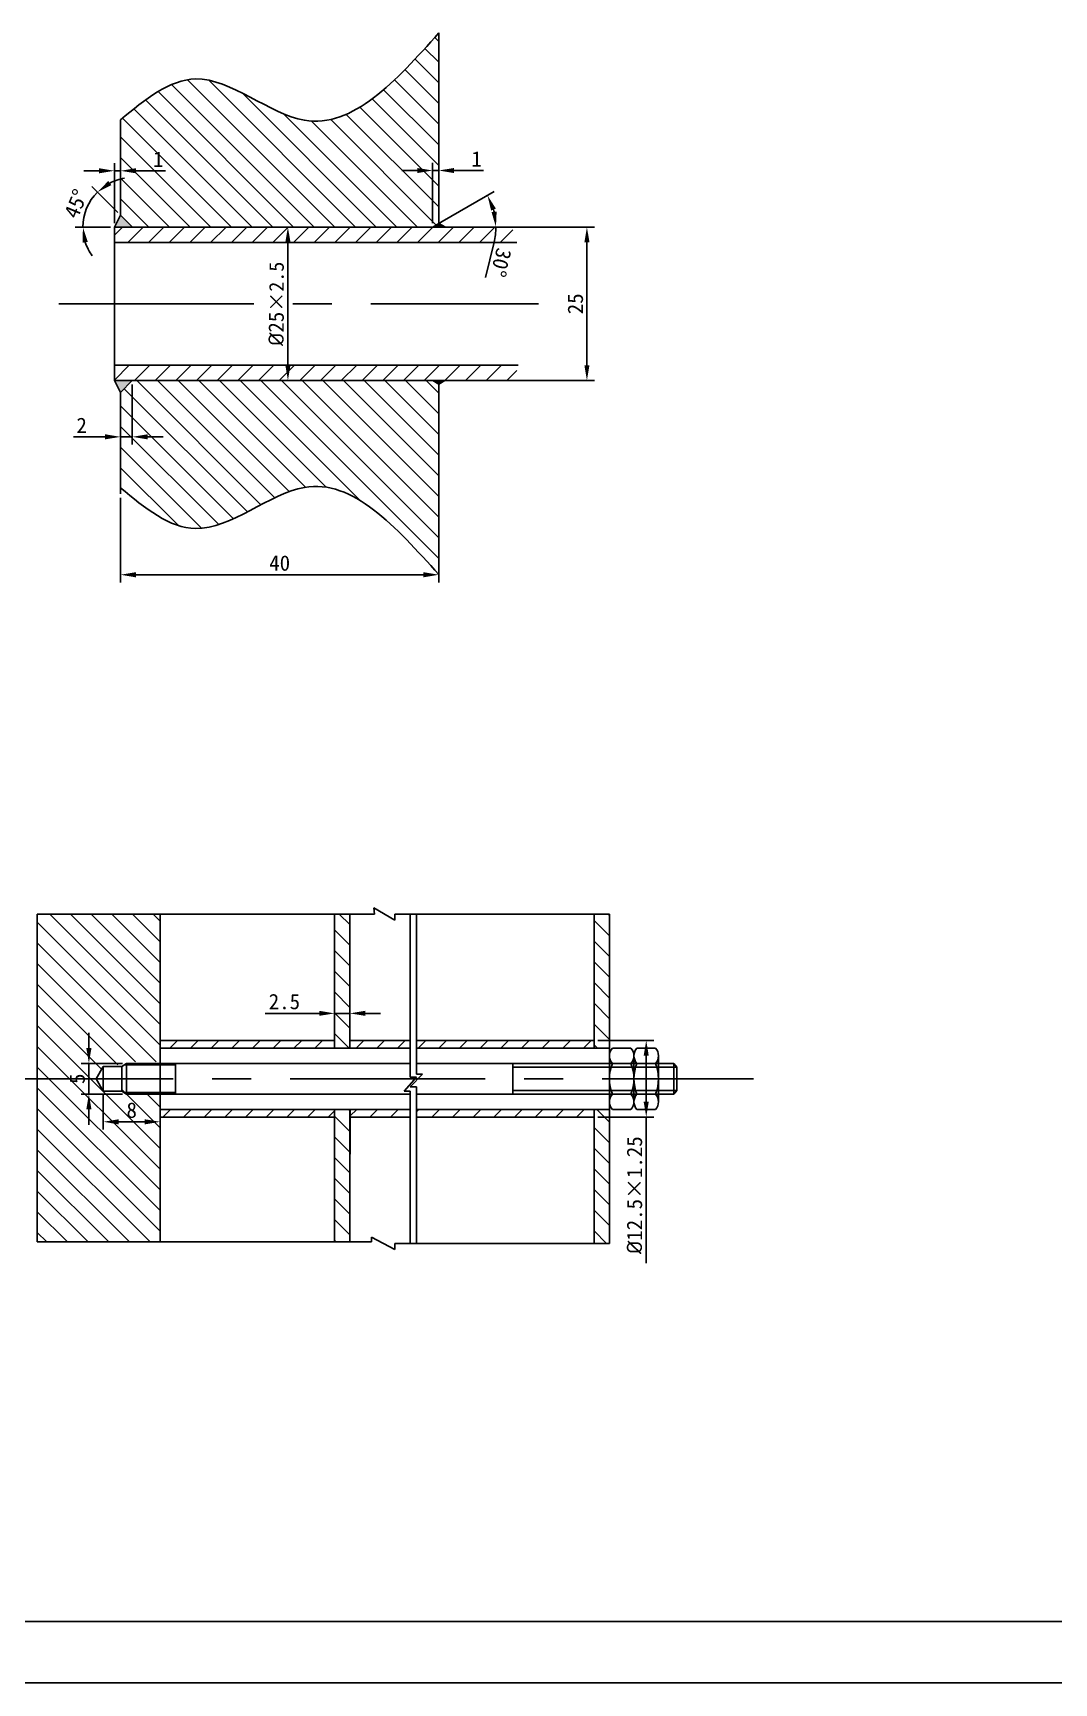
# Model space of a CAD drawing. Header units: millimetres. Extents: x -1950 to -231, y 2736 to 6518.
# Drawn here: x -590.9 to -424.6, y 2736 to 3004.8 of the extents above; entities that cross this region are included whole.
import ezdxf

# ---------------------------------------------------------------- set-up
doc = ezdxf.new("R2010")
doc.units = ezdxf.units.MM
doc.linetypes.add('CENTER', pattern=[50.8, 31.75, -6.35, 6.35, -6.35])
doc.layers.add('点画线', color=7, linetype='CENTER', lineweight=25)
doc.layers.add('细实线', color=7, linetype='Continuous', lineweight=25)
doc.styles.get("Standard").update_dxf_attribs({"font": ''})
doc.styles.get('Standard').set_extended_font_data('SimSun')
doc.dimstyles.new('ISO-25', dxfattribs={"dimtxt": 2.5, "dimasz": 2.5, "dimexe": 1.25, "dimexo": 0.625, "dimtad": 1, "dimtxsty": 'Standard', "dimcen": 2.5, "dimadec": 0, "dimazin": 0, "dimtfac": 1, "dimtmove": 0, "dimatfit": 3, "dimfxl": 0, "dimarcsym": 0})
pattern_1 = [(135, (10.1308, 0), (-1.683798, -1.683798), [])]

# ---------------------------------------------------------------- blocks, each defined once
blk = doc.blocks.new('*D51')
at = {"layer": 'Defpoints', "color": 0, "transparency": 16777216}
for p in [(-549.98, 2973.15), (-549.98, 2948.15), (-500.66, 2948.15)]:
    blk.add_point(p, dxfattribs=at)
at = {"layer": '细实线', "color": 0, "lineweight": -2, "transparency": 16777216}
for p, q in [((-549.35, 2973.15), (-499.41, 2973.15)), ((-500.66, 2970.65), (-500.66, 2950.65)), ((-549.35, 2948.15), (-499.41, 2948.15))]:
    blk.add_line(p, q, dxfattribs=at)
at = {"layer": '细实线', "color": 0, "transparency": 16777216}
for points in [[(-501.07, 2970.65), (-500.24, 2970.65), (-500.66, 2973.15)], [(-501.07, 2950.65), (-500.24, 2950.65), (-500.66, 2948.15)]]:
    blk.add_solid(points, dxfattribs=at)
at = {"layer": '细实线', "color": 0, "transparency": 16777216, "insert": (-502.53, 2960.65), "char_height": 2.5, "attachment_point": 5, "rotation": 90}
blk.add_mtext('25', dxfattribs=at)
blk = doc.blocks.new('*D52')
at = {"layer": 'Defpoints', "color": 0, "transparency": 16777216}
for p in [(-549.35, 2973.15), (-549.35, 2948.15), (-549.35, 2948.15)]:
    blk.add_point(p, dxfattribs=at)
at = {"layer": '细实线', "color": 0, "lineweight": -2, "transparency": 16777216}
for p, q in [((-549.98, 2973.15), (-550.6, 2973.15)), ((-549.35, 2970.65), (-549.35, 2950.65)), ((-549.98, 2948.15), (-550.6, 2948.15))]:
    blk.add_line(p, q, dxfattribs=at)
at = {"layer": '细实线', "color": 0, "transparency": 16777216}
for points in [[(-549.77, 2970.65), (-548.93, 2970.65), (-549.35, 2973.15)], [(-549.77, 2950.65), (-548.93, 2950.65), (-549.35, 2948.15)]]:
    blk.add_solid(points, dxfattribs=at)
at = {"layer": '细实线', "color": 0, "transparency": 16777216, "insert": (-551.25, 2960.65), "char_height": 2.5, "attachment_point": 5, "rotation": 90}
blk.add_mtext('{\\fISOCPEUR|b0|i0|c0|p34;%%C\\f@FangSong|b0|i0|c134|p49;25\\H0.95833x;×\\f@FangSong|b0|i0|c0|p49;2.5}', dxfattribs=at)
blk = doc.blocks.new('*D56')
at = {"layer": 'Defpoints', "color": 0, "transparency": 16777216}
for p in [(-516.1, 2976.67), (-577.61, 2973.15), (-549.98, 2973.15), (-525.78, 2973.15), (-524.78, 2973.73)]:
    blk.add_point(p, dxfattribs=at)
at = {"layer": '细实线', "color": 0, "lineweight": -2, "transparency": 16777216}
for p, q in [((-524.24, 2974.04), (-515.77, 2978.93)), ((-549.35, 2973.15), (-514.22, 2973.15)), ((-515.78, 2970.67), (-517.2, 2964.95))]:
    blk.add_line(p, q, dxfattribs=at)
for start, end in [(13.9355, 16.0645), (346.0645, 0)]:
    blk.add_arc((-525.78, 2973.15), 10.3, start, end, dxfattribs=at)
at = {"layer": '细实线', "color": 0, "transparency": 16777216}
for points in [[(-516.26, 2975.84), (-515.49, 2976.16), (-516.85, 2978.3)], [(-515.36, 2975.68), (-516.19, 2975.58), (-515.47, 2973.15)]]:
    blk.add_solid(points, dxfattribs=at)
at = {"layer": '细实线', "color": 0, "transparency": 16777216, "insert": (-514.67, 2967.36), "char_height": 2.5, "attachment_point": 5, "rotation": 256.0645}
blk.add_mtext('30°', dxfattribs=at)
blk = doc.blocks.new('*D65')
at = {"layer": 'Defpoints', "color": 0, "transparency": 16777216}
for p in [(-576.61, 2929.69), (-524.78, 2929.69), (-524.78, 2916.52)]:
    blk.add_point(p, dxfattribs=at)
at = {"layer": '细实线', "color": 0, "lineweight": -2, "transparency": 16777216}
for p, q in [((-576.61, 2929.06), (-576.61, 2915.27)), ((-524.78, 2929.06), (-524.78, 2915.27)), ((-574.11, 2916.52), (-527.28, 2916.52))]:
    blk.add_line(p, q, dxfattribs=at)
at = {"layer": '细实线', "color": 0, "transparency": 16777216}
for points in [[(-574.11, 2916.94), (-574.11, 2916.1), (-576.61, 2916.52)], [(-527.28, 2916.94), (-527.28, 2916.1), (-524.78, 2916.52)]]:
    blk.add_solid(points, dxfattribs=at)
at = {"layer": '细实线', "color": 0, "transparency": 16777216, "insert": (-550.69, 2918.41), "char_height": 2.5, "attachment_point": 5}
blk.add_mtext('{\\fFangSong|b0|i0|c134|p49;40}', dxfattribs=at)
blk = doc.blocks.new('*D74')
at = {"layer": 'Defpoints', "color": 0, "transparency": 16777216}
for p in [(-524.78, 2982.36), (-525.78, 2973.15), (-524.78, 2973.73)]:
    blk.add_point(p, dxfattribs=at)
at = {"layer": '细实线', "color": 0, "lineweight": -2, "transparency": 16777216}
for p, q in [((-525.78, 2973.77), (-525.78, 2983.61)), ((-524.78, 2974.35), (-524.78, 2983.61)), ((-528.28, 2982.36), (-530.78, 2982.36)), ((-525.78, 2982.36), (-524.78, 2982.36)), ((-522.28, 2982.36), (-517.48, 2982.36))]:
    blk.add_line(p, q, dxfattribs=at)
at = {"layer": '细实线', "color": 0, "transparency": 16777216}
for points in [[(-528.28, 2982.77), (-528.28, 2981.94), (-525.78, 2982.36)], [(-522.28, 2982.77), (-522.28, 2981.94), (-524.78, 2982.36)]]:
    blk.add_solid(points, dxfattribs=at)
at = {"layer": '细实线', "color": 0, "transparency": 16777216, "insert": (-518.63, 2984.23), "char_height": 2.5, "attachment_point": 5}
blk.add_mtext('{\\fFangSong|b0|i0|c134|p49;1}', dxfattribs=at)
blk = doc.blocks.new('*D77')
at = {"layer": 'Defpoints', "color": 0, "transparency": 16777216}
for p in [(-576.61, 2982.31), (-576.61, 2975.07), (-577.61, 2973.15)]:
    blk.add_point(p, dxfattribs=at)
at = {"layer": '细实线', "color": 0, "lineweight": -2, "transparency": 16777216}
for p, q in [((-577.61, 2973.77), (-577.61, 2983.56)), ((-576.61, 2975.69), (-576.61, 2983.56)), ((-580.11, 2982.31), (-582.61, 2982.31)), ((-577.61, 2982.31), (-576.61, 2982.31)), ((-574.11, 2982.31), (-569.31, 2982.31))]:
    blk.add_line(p, q, dxfattribs=at)
at = {"layer": '细实线', "color": 0, "transparency": 16777216}
for points in [[(-580.11, 2982.73), (-580.11, 2981.9), (-577.61, 2982.31)], [(-574.11, 2982.73), (-574.11, 2981.9), (-576.61, 2982.31)]]:
    blk.add_solid(points, dxfattribs=at)
at = {"layer": '细实线', "color": 0, "transparency": 16777216, "insert": (-570.46, 2984.19), "char_height": 2.5, "attachment_point": 5}
blk.add_mtext('{\\fFangSong|b0|i0|c134|p49;1}', dxfattribs=at)
blk = doc.blocks.new('*D78')
at = {"layer": 'Defpoints', "color": 0, "transparency": 16777216}
for p in [(-574.69, 2948.15), (-576.61, 2945.6), (-576.61, 2938.98)]:
    blk.add_point(p, dxfattribs=at)
at = {"layer": '细实线', "color": 0, "lineweight": -2, "transparency": 16777216}
for p, q in [((-574.69, 2947.52), (-574.69, 2937.73)), ((-576.61, 2944.98), (-576.61, 2937.73)), ((-579.11, 2938.98), (-584.27, 2938.98)), ((-574.69, 2938.98), (-576.61, 2938.98)), ((-572.19, 2938.98), (-569.69, 2938.98))]:
    blk.add_line(p, q, dxfattribs=at)
at = {"layer": '细实线', "color": 0, "transparency": 16777216}
for points in [[(-579.11, 2939.4), (-579.11, 2938.57), (-576.61, 2938.98)], [(-572.19, 2939.4), (-572.19, 2938.57), (-574.69, 2938.98)]]:
    blk.add_solid(points, dxfattribs=at)
at = {"layer": '细实线', "color": 0, "transparency": 16777216, "insert": (-582.94, 2940.86), "char_height": 2.5, "attachment_point": 5}
blk.add_mtext('{\\fFangSong|b0|i0|c134|p49;2}', dxfattribs=at)
blk = doc.blocks.new('*D79')
at = {"layer": 'Defpoints', "color": 0, "transparency": 16777216}
for p in [(-581.66, 2977.17), (-576.61, 2975.07), (-577.61, 2973.15), (-574.61, 2973.15), (-574.61, 2973.07)]:
    blk.add_point(p, dxfattribs=at)
at = {"layer": '细实线', "color": 0, "lineweight": -2, "transparency": 16777216}
for p, q in [((-577.05, 2975.51), (-581.26, 2979.73)), ((-578.23, 2973.15), (-583.99, 2973.15))]:
    blk.add_line(p, q, dxfattribs=at)
for start, end in [(99.2728, 117.1364), (135, 180), (197.8636, 215.7272)]:
    blk.add_arc((-574.69, 2973.15), 8.05, start, end, dxfattribs=at)
at = {"layer": '细实线', "color": 0, "transparency": 16777216}
for points in [[(-578.11, 2979.98), (-578.6, 2980.65), (-580.38, 2978.84)], [(-582.76, 2970.61), (-581.94, 2970.74), (-582.74, 2973.15)]]:
    blk.add_solid(points, dxfattribs=at)
at = {"layer": '细实线', "color": 0, "transparency": 16777216, "insert": (-583.86, 2976.95), "char_height": 2.5, "attachment_point": 5, "rotation": 67.5}
blk.add_mtext('45°', dxfattribs=at)
blk = doc.blocks.new('*D80')
at = {"layer": 'Defpoints', "color": 0, "transparency": 16777216}
for p in [(-499.5, 2840.69), (-499.5, 2828.19), (-491, 2828.19)]:
    blk.add_point(p, dxfattribs=at)
at = {"layer": '细实线', "color": 0, "lineweight": -2, "transparency": 16777216}
for p, q in [((-498.88, 2840.69), (-489.75, 2840.69)), ((-491, 2838.19), (-491, 2830.69)), ((-498.88, 2828.19), (-489.75, 2828.19)), ((-491, 2828.19), (-491, 2804.4))]:
    blk.add_line(p, q, dxfattribs=at)
at = {"layer": '细实线', "color": 0, "transparency": 16777216}
for points in [[(-491.42, 2838.19), (-490.59, 2838.19), (-491, 2840.69)], [(-491.42, 2830.69), (-490.59, 2830.69), (-491, 2828.19)]]:
    blk.add_solid(points, dxfattribs=at)
at = {"layer": '细实线', "color": 0, "transparency": 16777216, "insert": (-491.63, 2825.07), "char_height": 2.5, "attachment_point": 9, "rotation": 90}
blk.add_mtext('{\\fISOCPEUR|b0|i0|c0|p34;%%C\\f@FangSong|b0|i0|c134|p49;12.5×1.25}', dxfattribs=at)
blk = doc.blocks.new('*D82')
at = {"layer": 'Defpoints', "color": 0, "transparency": 16777216}
for p in [(-575.66, 2836.94), (-581.76, 2831.94), (-575.66, 2831.94)]:
    blk.add_point(p, dxfattribs=at)
at = {"layer": '细实线', "color": 0, "lineweight": -2, "transparency": 16777216}
for p, q in [((-581.76, 2839.44), (-581.76, 2841.94)), ((-576.29, 2836.94), (-583.01, 2836.94)), ((-581.76, 2836.94), (-581.76, 2831.94)), ((-576.29, 2831.94), (-583.01, 2831.94)), ((-581.76, 2829.44), (-581.76, 2826.94))]:
    blk.add_line(p, q, dxfattribs=at)
at = {"layer": '细实线', "color": 0, "transparency": 16777216}
for points in [[(-582.18, 2839.44), (-581.34, 2839.44), (-581.76, 2836.94)], [(-582.18, 2829.44), (-581.34, 2829.44), (-581.76, 2831.94)]]:
    blk.add_solid(points, dxfattribs=at)
at = {"layer": '细实线', "color": 0, "transparency": 16777216, "insert": (-583.65, 2834.44), "char_height": 2.5, "attachment_point": 5, "rotation": 90}
blk.add_mtext('{\\fFangSong|b0|i0|c134|p49;5}', dxfattribs=at)
blk = doc.blocks.new('*D83')
at = {"layer": 'Defpoints', "color": 0, "transparency": 16777216}
for p in [(-579.41, 2832.44), (-570.16, 2831.94), (-579.41, 2827.43)]:
    blk.add_point(p, dxfattribs=at)
at = {"layer": '细实线', "color": 0, "lineweight": -2, "transparency": 16777216}
for p, q in [((-579.41, 2831.81), (-579.41, 2826.18)), ((-570.16, 2831.31), (-570.16, 2826.18)), ((-572.66, 2827.43), (-576.91, 2827.43))]:
    blk.add_line(p, q, dxfattribs=at)
at = {"layer": '细实线', "color": 0, "transparency": 16777216}
for points in [[(-576.91, 2827.84), (-576.91, 2827.01), (-579.41, 2827.43)], [(-572.66, 2827.84), (-572.66, 2827.01), (-570.16, 2827.43)]]:
    blk.add_solid(points, dxfattribs=at)
at = {"layer": '细实线', "color": 0, "transparency": 16777216, "insert": (-574.79, 2829.31), "char_height": 2.5, "attachment_point": 5}
blk.add_mtext('{\\fFangSong|b0|i0|c134|p49;8}', dxfattribs=at)
blk = doc.blocks.new('*D84')
at = {"layer": 'Defpoints', "color": 0, "transparency": 16777216}
for p in [(-541.76, 2845.09), (-541.76, 2840.69), (-539.26, 2840.69)]:
    blk.add_point(p, dxfattribs=at)
at = {"layer": '细实线', "color": 0, "lineweight": -2, "transparency": 16777216}
for p, q in [((-541.76, 2841.32), (-541.76, 2846.34)), ((-539.26, 2841.32), (-539.26, 2846.34)), ((-544.26, 2845.09), (-553.08, 2845.09)), ((-539.26, 2845.09), (-541.76, 2845.09)), ((-536.76, 2845.09), (-534.26, 2845.09))]:
    blk.add_line(p, q, dxfattribs=at)
at = {"layer": '细实线', "color": 0, "transparency": 16777216}
for points in [[(-544.26, 2845.51), (-544.26, 2844.68), (-541.76, 2845.09)], [(-536.76, 2845.51), (-536.76, 2844.68), (-539.26, 2845.09)]]:
    blk.add_solid(points, dxfattribs=at)
at = {"layer": '细实线', "color": 0, "transparency": 16777216, "insert": (-549.92, 2846.99), "char_height": 2.5, "attachment_point": 5}
blk.add_mtext('{\\fFangSong|b0|i0|c134|p49;2.5}', dxfattribs=at)

msp = doc.modelspace()

# ---------------------------------------------------------------- hatches: boundary and pattern name
at = {"layer": '细实线'}
h = msp.add_hatch(dxfattribs=at)
h.set_pattern_fill('ANSI31', color=256, scale=0.75, angle=90)
h.set_pattern_definition(pattern_1)
edge = h.paths.add_edge_path()
edge.add_spline(control_points=[(-524.778, 3004.752), (-531.775, 2996.958), (-543.849, 2983.512), (-563.171, 3001.647), (-572.608, 2993.909), (-576.606, 2990.631)], knot_values=[0, 0, 0, 0, 26.1020186, 45.0359298, 58.9494173, 58.9494173, 58.9494173, 58.9494173], degree=3, periodic=0)
edge.add_line((-576.606, 2990.631), (-576.606, 2975.069))
edge.add_line((-576.606, 2975.069), (-574.686, 2973.149))
edge.add_line((-574.686, 2973.149), (-574.606, 2973.149))
edge.add_line((-574.606, 2973.149), (-549.975, 2973.149))
edge.add_line((-549.975, 2973.149), (-525.778, 2973.149))
edge.add_line((-525.778, 2973.149), (-524.778, 2973.726))
edge.add_line((-524.778, 2973.726), (-524.778, 2990.631))
edge.add_line((-524.778, 2990.631), (-524.778, 3004.752))
h = msp.add_hatch(color=256, dxfattribs=at)
h.dxf.hatch_style = 1
h.paths.add_polyline_path([(-577.606, 2973.149), (-574.686, 2973.149), (-576.606, 2975.069)])
h.paths.add_polyline_path([(-577.606, 2948.149), (-576.606, 2946.229), (-574.686, 2948.149)])
h = msp.add_hatch(dxfattribs=at)
h.set_pattern_fill('ANSI31', color=256, scale=0.75)
h.set_pattern_definition([(45, (10.1308, 0), (-1.683798, 1.683798), [])])
h.paths.add_polyline_path([(-512.859, 2973.149), (-549.975, 2973.149), (-577.606, 2973.149), (-577.606, 2970.649), (-512.092, 2970.649, 0.0163499)])
h.paths.add_polyline_path([(-511.839, 2950.649), (-577.606, 2950.649), (-577.606, 2948.149), (-549.975, 2948.149), (-512.538, 2948.149, 0.0162281)])
h = msp.add_hatch(color=256, dxfattribs=at)
h.dxf.hatch_style = 1
h.paths.add_polyline_path([(-524.778, 2973.726), (-525.778, 2973.149), (-524.778, 2973.149), (-523.751, 2973.149)])
h = msp.add_hatch(dxfattribs=at)
h.set_pattern_fill('ANSI31', color=256, scale=0.75, angle=90)
h.set_pattern_definition(pattern_1)
edge = h.paths.add_edge_path()
edge.add_line((-524.778, 2946.478), (-524.778, 2947.572))
edge.add_line((-524.778, 2947.572), (-525.778, 2948.149))
edge.add_line((-525.778, 2948.149), (-549.975, 2948.149))
edge.add_line((-549.975, 2948.149), (-574.686, 2948.149))
edge.add_line((-574.686, 2948.149), (-576.606, 2946.229))
edge.add_line((-576.606, 2946.229), (-576.606, 2930.667))
edge.add_spline(control_points=[(-576.606, 2930.667), (-572.608, 2927.39), (-563.171, 2919.652), (-543.849, 2937.786), (-531.775, 2924.34), (-524.778, 2916.546)], knot_values=[0, 0, 0, 0, 13.9134875, 32.8473987, 58.9494173, 58.9494173, 58.9494173, 58.9494173], degree=3, periodic=0)
edge.add_line((-524.778, 2916.546), (-524.778, 2946.478))
h = msp.add_hatch(color=256, dxfattribs=at)
h.dxf.hatch_style = 1
h.paths.add_polyline_path([(-523.778, 2948.149), (-525.778, 2948.149), (-524.778, 2947.572)])
h = msp.add_hatch(dxfattribs=at)
h.set_pattern_fill('ANSI31', color=256, scale=0.75, angle=90)
h.paths.add_polyline_path([(-570.161, 2854.362), (-570.161, 2861.262), (-590.161, 2861.262), (-590.161, 2834.922), (-580.427, 2834.922), (-579.411, 2836.682), (-576.411, 2836.682), (-575.661, 2837.182), (-570.161, 2837.182)])
h.paths.add_polyline_path([(-570.161, 2832.182), (-575.661, 2832.182), (-576.411, 2832.682), (-579.411, 2832.682), (-580.705, 2834.922), (-590.161, 2834.922), (-590.161, 2807.862), (-570.161, 2807.862)])
h.paths.add_polyline_path([(-539.263, 2861.262), (-541.763, 2861.262), (-541.763, 2839.442), (-539.263, 2839.442)])
h.paths.add_polyline_path([(-497.005, 2861.262), (-499.505, 2861.262), (-499.505, 2839.442), (-497.005, 2839.442), (-497.005, 2854.122)])
h.paths.add_polyline_path([(-539.263, 2829.442), (-541.763, 2829.442), (-541.763, 2807.862), (-539.263, 2807.862)])
h.paths.add_polyline_path([(-497.005, 2829.442), (-499.505, 2829.442), (-499.505, 2807.622), (-497.005, 2807.622)])
h = msp.add_hatch(dxfattribs=at)
h.set_pattern_fill('ANSI31', color=256, scale=0.75)
h.paths.add_polyline_path([(-541.763, 2840.692), (-548.958, 2840.692), (-570.161, 2840.692), (-570.161, 2839.442), (-548.958, 2839.442), (-541.763, 2839.442)])
h.paths.add_polyline_path([(-541.763, 2829.442), (-548.958, 2829.442), (-570.161, 2829.442), (-570.161, 2828.192), (-548.958, 2828.192), (-541.763, 2828.192)])
h.paths.add_polyline_path([(-529.427, 2840.692), (-539.263, 2840.692), (-539.263, 2839.442), (-529.427, 2839.442)])
h.paths.add_polyline_path([(-529.427, 2829.442), (-539.193, 2829.442), (-539.199, 2828.192), (-529.427, 2828.192)])
h.paths.add_polyline_path([(-499.505, 2840.692), (-528.427, 2840.692), (-528.427, 2839.442), (-499.505, 2839.442)])
h.paths.add_polyline_path([(-499.505, 2829.442), (-528.427, 2829.442), (-528.427, 2828.192), (-499.505, 2828.192)])

# ---------------------------------------------------------------- linework, layer by layer
at = {"layer": '点画线'}
for p, q in [((-586.638, 2960.649), (-508.543, 2960.649)), ((-599.771, 2834.436), (-473.516, 2834.436))]:
    msp.add_line(p, q, dxfattribs=at)
at = {"layer": '细实线'}
for p, q in [((-524.778, 2990.631), (-524.778, 3004.752)), ((-576.606, 2975.069), (-576.606, 2990.631)), ((-524.778, 2990.631), (-524.778, 2973.726)), ((-576.606, 2975.069), (-577.606, 2973.149)), ((-574.606, 2973.069), (-576.606, 2975.069)), ((-549.975, 2973.149), (-577.606, 2973.149)), ((-577.606, 2973.149), (-577.606, 2948.149)), ((-577.606, 2973.149), (-576.606, 2973.149)), ((-577.606, 2973.149), (-574.606, 2973.149)), ((-549.975, 2973.149), (-512.859, 2973.149)), ((-525.778, 2973.149), (-524.778, 2973.726)), ((-524.778, 2973.149), (-525.778, 2973.149)), ((-524.237, 2974.039), (-524.778, 2973.726)), ((-524.778, 2973.726), (-523.778, 2973.164)), ((-512.092, 2970.649), (-577.606, 2970.649)), ((-577.606, 2970.649), (-577.606, 2950.649)), ((-549.975, 2970.649), (-512.092, 2970.649)), ((-577.606, 2950.649), (-511.839, 2950.649)), ((-577.606, 2948.149), (-549.975, 2948.149)), ((-576.606, 2946.229), (-577.606, 2948.149)), ((-574.686, 2948.149), (-576.606, 2946.229)), ((-549.975, 2948.149), (-512.538, 2948.149)), ((-525.778, 2948.149), (-524.778, 2947.572)), ((-525.778, 2948.149), (-524.778, 2947.572)), ((-524.778, 2947.572), (-523.778, 2948.149)), ((-524.778, 2947.572), (-523.778, 2948.149)), ((-576.606, 2946.229), (-576.606, 2929.69)), ((-524.778, 2929.69), (-524.778, 2947.572)), ((-524.778, 2929.065), (-524.778, 2929.69)), ((-524.778, 2929.065), (-524.778, 2926.767)), ((-535.238, 2861.262), (-535.362, 2862.262)), ((-535.362, 2862.262), (-531.937, 2860.262)), ((-570.161, 2861.262), (-590.161, 2861.262)), ((-590.161, 2861.262), (-590.161, 2807.862)), ((-567.661, 2861.262), (-587.661, 2861.262)), ((-570.161, 2861.262), (-570.161, 2815.002)), ((-567.661, 2861.262), (-535.238, 2861.262)), ((-549.958, 2861.262), (-554.958, 2861.262)), ((-549.958, 2861.262), (-552.958, 2861.262)), ((-541.763, 2861.262), (-541.763, 2839.442)), ((-539.263, 2861.262), (-539.263, 2839.442)), ((-531.937, 2860.262), (-531.937, 2861.262)), ((-528.221, 2861.262), (-531.937, 2861.262)), ((-529.427, 2861.262), (-529.427, 2834.682)), ((-528.427, 2861.262), (-528.427, 2835.21)), ((-528.221, 2861.262), (-497.005, 2861.262)), ((-499.505, 2861.262), (-499.505, 2839.442)), ((-497.005, 2861.262), (-497.005, 2814.762)), ((-590.161, 2853.502), (-590.161, 2857.502)), ((-570.161, 2807.862), (-570.161, 2854.362)), ((-497.005, 2807.622), (-497.005, 2854.122)), ((-590.161, 2853.502), (-590.161, 2851.502)), ((-497.005, 2853.262), (-497.005, 2814.762)), ((-548.958, 2840.692), (-570.161, 2840.692)), ((-548.958, 2840.692), (-541.763, 2840.692)), ((-539.263, 2840.692), (-529.427, 2840.692)), ((-528.427, 2840.692), (-499.505, 2840.692)), ((-548.958, 2839.442), (-570.161, 2839.442)), ((-548.958, 2839.442), (-529.427, 2839.442)), ((-528.427, 2839.442), (-499.505, 2839.442)), ((-499.505, 2839.442), (-497.005, 2839.442)), ((-496.505, 2839.442), (-493.505, 2839.442)), ((-493.005, 2838.192), (-493.005, 2830.692)), ((-492.505, 2839.442), (-489.505, 2839.442)), ((-489.005, 2838.192), (-489.005, 2830.692)), ((-579.411, 2836.436), (-580.566, 2834.436)), ((-579.411, 2836.436), (-579.411, 2832.436)), ((-579.411, 2836.436), (-576.411, 2836.436)), ((-576.411, 2836.436), (-575.661, 2836.936)), ((-576.411, 2836.436), (-576.411, 2832.436)), ((-576.036, 2836.686), (-567.661, 2836.686)), ((-570.161, 2836.936), (-575.661, 2836.936)), ((-575.661, 2836.686), (-575.661, 2832.186)), ((-570.161, 2836.936), (-549.958, 2836.936)), ((-567.661, 2836.936), (-567.661, 2831.936)), ((-548.958, 2836.942), (-549.958, 2836.936)), ((-548.958, 2836.942), (-529.427, 2836.942)), ((-527.427, 2835.21), (-529.427, 2833.1)), ((-528.427, 2836.942), (-497.005, 2836.942)), ((-528.427, 2835.21), (-527.427, 2835.21)), ((-512.701, 2836.942), (-512.701, 2831.942)), ((-512.701, 2836.342), (-497.005, 2836.342)), ((-497.005, 2836.942), (-486.505, 2836.942)), ((-497.005, 2836.342), (-486.005, 2836.342)), ((-496.505, 2836.942), (-493.505, 2836.942)), ((-492.505, 2836.942), (-489.505, 2836.942)), ((-486.505, 2836.942), (-486.505, 2831.942)), ((-486.505, 2836.942), (-486.005, 2836.342)), ((-486.005, 2836.342), (-486.005, 2832.542)), ((-580.566, 2834.436), (-599.771, 2834.436)), ((-580.566, 2834.436), (-579.411, 2832.436)), ((-579.411, 2832.436), (-576.411, 2832.436)), ((-576.411, 2832.436), (-575.661, 2831.936)), ((-528.427, 2834.682), (-530.427, 2832.441)), ((-530.427, 2832.441), (-529.427, 2832.441)), ((-529.427, 2834.682), (-528.427, 2834.682)), ((-529.427, 2833.1), (-528.427, 2833.1)), ((-529.427, 2832.441), (-529.427, 2814.762)), ((-529.427, 2807.622), (-529.427, 2832.441)), ((-528.427, 2833.1), (-528.427, 2814.762)), ((-528.427, 2807.622), (-528.427, 2833.1)), ((-512.701, 2832.542), (-486.005, 2832.542)), ((-486.505, 2831.942), (-486.005, 2832.542)), ((-576.036, 2832.186), (-567.661, 2832.186)), ((-570.161, 2831.936), (-575.661, 2831.936)), ((-570.161, 2831.936), (-549.958, 2831.936)), ((-548.958, 2831.942), (-549.958, 2831.936)), ((-548.958, 2831.942), (-529.427, 2831.942)), ((-528.427, 2831.942), (-497.005, 2831.942)), ((-497.005, 2831.942), (-486.505, 2831.942)), ((-496.505, 2831.942), (-493.505, 2831.942)), ((-492.505, 2831.942), (-489.505, 2831.942)), ((-548.958, 2828.192), (-570.17, 2828.192)), ((-548.958, 2829.442), (-570.108, 2829.442)), ((-548.958, 2829.442), (-529.427, 2829.442)), ((-548.958, 2828.192), (-541.763, 2828.192)), ((-541.763, 2829.442), (-541.763, 2814.762)), ((-541.763, 2807.862), (-541.763, 2829.442)), ((-539.193, 2829.442), (-539.263, 2814.762)), ((-539.263, 2807.862), (-539.263, 2829.442)), ((-539.199, 2828.192), (-529.427, 2828.192)), ((-528.427, 2829.442), (-497.005, 2829.442)), ((-528.427, 2828.192), (-499.505, 2828.192)), ((-499.505, 2814.762), (-499.505, 2829.442)), ((-499.505, 2807.622), (-499.505, 2829.442)), ((-496.505, 2829.442), (-493.505, 2829.442)), ((-492.505, 2829.442), (-489.505, 2829.442)), ((-535.715, 2807.862), (-535.715, 2808.622)), ((-535.715, 2808.622), (-531.925, 2806.622)), ((-570.161, 2807.862), (-590.161, 2807.862)), ((-535.715, 2807.862), (-590.161, 2807.862)), ((-590.161, 2807.862), (-570.161, 2807.862)), ((-531.925, 2806.622), (-531.925, 2807.622)), ((-531.925, 2807.622), (-528.209, 2807.622)), ((-528.209, 2807.622), (-497.005, 2807.622)), ((-241, 2746.032), (-1047, 2746.032)), ((-231, 2736.032), (-1072, 2736.032))]:
    msp.add_line(p, q, dxfattribs=at)
for centre, radius, start, end in [((-495.192, 2838.192), 1.813, 136.39718, 223.60282), ((-494.817, 2838.192), 1.813, 316.39718, 43.60282), ((-491.192, 2838.192), 1.813, 136.39718, 223.60282), ((-490.817, 2838.192), 1.813, 316.39718, 43.60282), ((-490.505, 2834.442), 6.5, 157.38014, 202.61986), ((-499.505, 2834.442), 6.5, 337.38014, 22.61986), ((-486.505, 2834.442), 6.5, 157.38014, 202.61986), ((-495.505, 2834.442), 6.5, 337.38014, 22.61986), ((-495.192, 2830.692), 1.812, 136.39718, 223.60282), ((-494.817, 2830.692), 1.812, 316.39718, 43.60282), ((-491.192, 2830.692), 1.812, 136.39718, 223.60282), ((-490.817, 2830.692), 1.812, 316.39718, 43.60282)]:
    msp.add_arc(centre, radius, start, end, dxfattribs=at)
msp.add_spline([(-576.606, 2990.631), (-564.375, 2997.263), (-546.673, 2990.543), (-524.778, 3004.752)], degree=3, dxfattribs=at)
msp.add_open_spline([(-576.606, 2930.667), (-572.608, 2927.39), (-563.171, 2919.652), (-543.849, 2937.786), (-531.775, 2924.34), (-524.778, 2916.546)], degree=3, knots=[0, 0, 0, 0, 13.9134875, 32.8473987, 58.9494173, 58.9494173, 58.9494173, 58.9494173], dxfattribs=at)

# ---------------------------------------------------------------- dimensions: what is measured, and where the dimension line sits
for base, p1, p2, text, picture, middle in [((-576.606, 2982.315), (-577.606, 2973.149), (-576.606, 2975.069), '{\\fFangSong|b0|i0|c134|p49;<>}', '*D77', (-570.46, 2984.19)), ((-524.778, 2982.356), (-525.778, 2973.149), (-524.778, 2973.726), '{\\fFangSong|b0|i0|c134|p49;<>}', '*D74', (-518.631, 2984.231)), ((-576.606, 2938.983), (-574.686, 2948.149), (-576.606, 2945.604), '{\\fFangSong|b0|i0|c134|p49;2}', '*D78', (-582.938, 2940.858)), ((-524.778, 2916.52), (-576.606, 2929.69), (-524.778, 2929.69), '{\\fFangSong|b0|i0|c134|p49;40}', '*D65', (-550.692, 2918.409)), ((-541.763, 2845.092), (-539.263, 2840.692), (-541.763, 2840.692), '{\\fFangSong|b0|i0|c134|p49;2.5}', '*D84', (-549.924, 2846.988)), ((-579.411, 2827.425), (-570.161, 2831.936), (-579.411, 2832.436), '{\\fFangSong|b0|i0|c134|p49;8}', '*D83', (-574.786, 2829.314))]:
    dim = msp.add_linear_dim(base=base, p1=p1, p2=p2, text=text, dimstyle='ISO-25', dxfattribs=at)
    dim.commit()
    dim.dimension.update_dxf_attribs({"geometry": picture, "text_midpoint": middle})
for base, line1, line2, picture, middle in [((-581.658, 2977.175), ((-577.606, 2973.149), (-574.606, 2973.149)), ((-574.606, 2973.069), (-576.606, 2975.069)), '*D79', (-583.857, 2976.948)), ((-516.095, 2976.673), ((-549.975, 2973.149), (-577.606, 2973.149)), ((-525.778, 2973.149), (-524.778, 2973.726)), '*D56', (-514.666, 2967.358))]:
    dim = msp.add_angular_dim_2l(base=base, line1=line1, line2=line2, dimstyle='ISO-25', dxfattribs=at)
    dim.commit()
    dim.dimension.update_dxf_attribs({"geometry": picture, "text_midpoint": middle})
for base, p1, p2, text, picture, middle in [((-549.35, 2948.149), (-549.35, 2973.149), (-549.35, 2948.149), '{\\fISOCPEUR|b0|i0|c0|p34;%%C\\f@FangSong|b0|i0|c134|p49;<>\\H0.95833x;×\\f@FangSong|b0|i0|c0|p49;2.5}', '*D52', (-551.246, 2960.649)), ((-581.759, 2831.936), (-575.661, 2836.936), (-575.661, 2831.936), '{\\fFangSong|b0|i0|c134|p49;<>}', '*D82', (-583.648, 2834.436)), ((-491.005, 2828.192), (-499.505, 2840.692), (-499.505, 2828.192), '{\\fISOCPEUR|b0|i0|c0|p34;%%C\\f@FangSong|b0|i0|c134|p49;12.5×1.25}', '*D80', (-492.901, 2815.046))]:
    dim = msp.add_linear_dim(base=base, p1=p1, p2=p2, angle=90, text=text, dimstyle='ISO-25', dxfattribs=at)
    dim.commit()
    dim.dimension.update_dxf_attribs({"geometry": picture, "text_midpoint": middle})
dim = msp.add_linear_dim(base=(-500.657, 2948.149), p1=(-549.975, 2973.149), p2=(-549.975, 2948.149), angle=90, dimstyle='ISO-25', dxfattribs=at)
dim.commit()
dim.dimension.update_dxf_attribs({"geometry": '*D51', "text_midpoint": (-502.532, 2960.649)})

doc.saveas('drawing.dxf')
